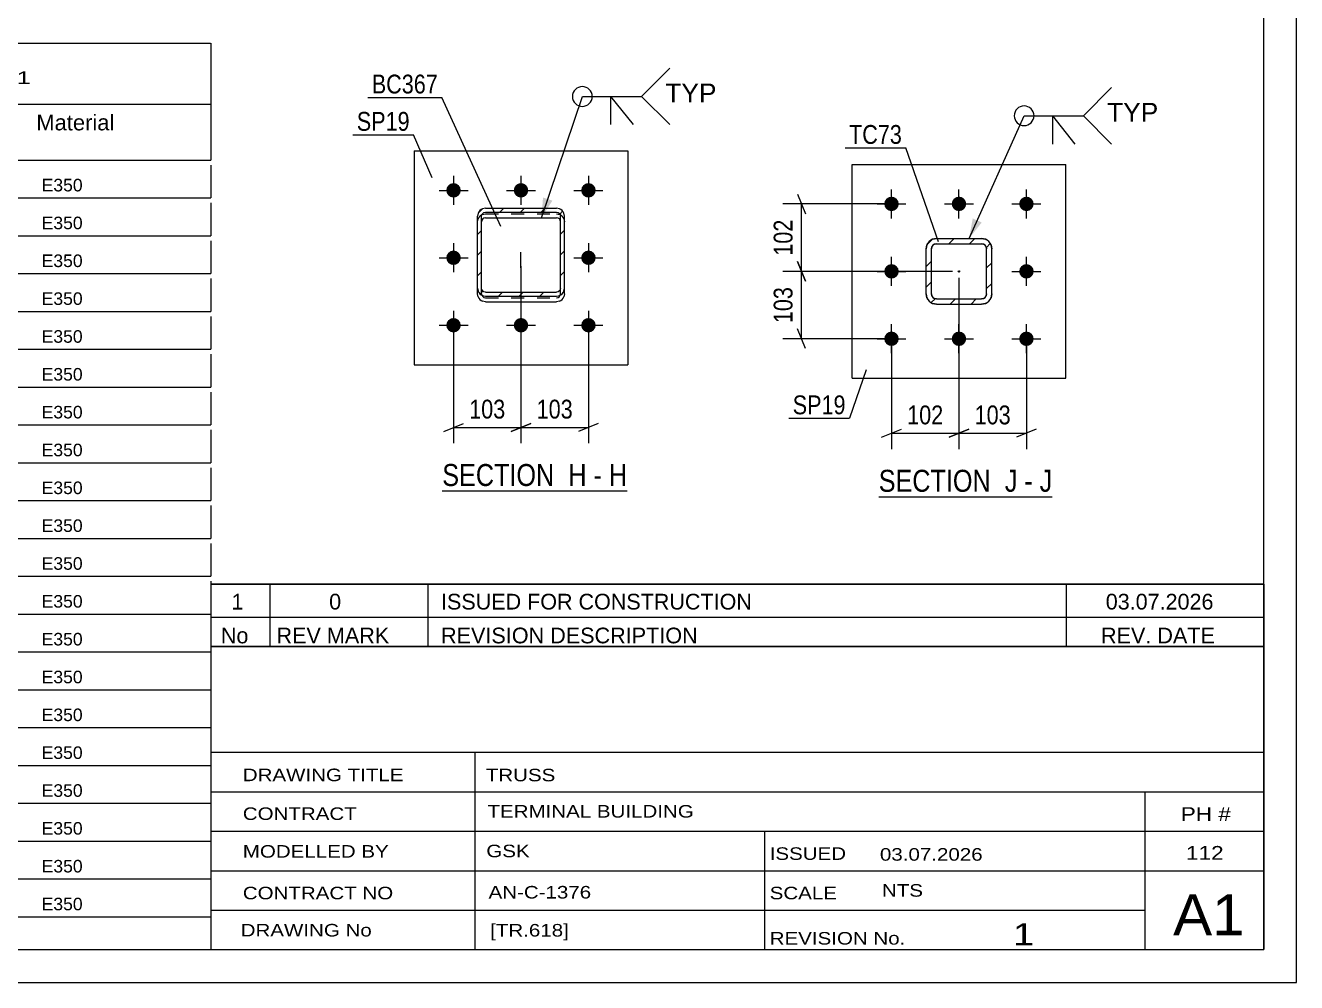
# Model space of a CAD drawing. Header units: millimetres. Extents: x -93 to 748, y -451 to 143.
# Drawn here: x 554.5 to 747.6, y -450.9 to -305.4 of the extents above; entities that cross this region are included whole.
import ezdxf

# ---------------------------------------------------------------- set-up
doc = ezdxf.new("R2010")
doc.units = ezdxf.units.MM
doc.linetypes.add('DXK_LINE_DOT2', pattern=[3.9198, 1.9599, -1.9599])
doc.linetypes.add('DXK_LINE_DOT3', pattern=[5.9187, 2.979, -0.9799, 0.9799, -0.9799])
doc.styles.add('Arial', font='ARIAL.TTF', dxfattribs={"height": 0.2})
doc.styles.add('Arial Bold', font='ARIALBD.TTF', dxfattribs={"height": 0.2})
doc.styles.add('Arial Narrow', font='ARIALN.TTF', dxfattribs={"height": 0.2})

# ---------------------------------------------------------------- blocks, each defined once
blk = doc.blocks.new('Unknown-761544515-1135')
at = {"color": 5, "linetype": 'Continuous'}
for p, q in [((747.65, -450.85), (747.65, 143.15)), ((742.65, -445.85), (742.65, 138.15)), ((-88.35, -445.85), (742.65, -445.85)), ((-93.35, -450.85), (747.65, -450.85))]:
    blk.add_line(p, q, dxfattribs=at)
blk = doc.blocks.new('Unknown-761544515-15957')
at = {"color": 7, "linetype": 'Continuous'}
for p, q in [((410.65, -308.1), (582.64, -308.1)), ((410.65, -319.35), (410.65, -308.1)), ((582.65, -308.1), (582.65, -319.35)), ((410.65, -317.35), (582.65, -317.35)), ((424.15, -317.35), (424.15, -325.85)), ((442.65, -317.35), (442.65, -325.85)), ((491.92, -317.35), (491.92, -325.85)), ((505.92, -317.35), (505.92, -325.85)), ((521.65, -317.35), (521.65, -325.85)), ((535.92, -317.35), (535.92, -325.85)), ((552.92, -317.35), (552.92, -325.85)), ((410.65, -319.35), (410.65, -324.35)), ((582.65, -319.35), (582.65, -325.85)), ((410.65, -324.35), (410.65, -325.85)), ((410.65, -325.85), (582.65, -325.85)), ((410.65, -326.62), (410.65, -331.6)), ((424.15, -326.62), (424.15, -331.6)), ((442.65, -326.62), (442.65, -331.6)), ((491.92, -326.62), (491.92, -331.6)), ((505.92, -326.62), (505.92, -331.6)), ((521.65, -326.62), (521.65, -331.6)), ((535.92, -326.62), (535.92, -331.6)), ((552.92, -326.62), (552.92, -331.6)), ((582.65, -326.62), (582.65, -331.6)), ((410.65, -331.6), (582.65, -331.6)), ((410.65, -332.37), (410.65, -337.35)), ((424.15, -332.37), (424.15, -337.35)), ((442.65, -332.37), (442.65, -337.35)), ((491.92, -332.37), (491.92, -337.35)), ((505.92, -332.37), (505.92, -337.35)), ((521.65, -332.37), (521.65, -337.35)), ((535.92, -332.37), (535.92, -337.35)), ((552.92, -332.37), (552.92, -337.35)), ((582.65, -332.37), (582.65, -337.35)), ((410.65, -337.35), (582.65, -337.35)), ((410.65, -338.12), (410.65, -343.1)), ((424.15, -338.12), (424.15, -343.1)), ((442.65, -338.12), (442.65, -343.1)), ((491.92, -338.12), (491.92, -343.1)), ((505.92, -338.12), (505.92, -343.1)), ((521.65, -338.12), (521.65, -343.1)), ((535.92, -338.12), (535.92, -343.1)), ((552.92, -338.12), (552.92, -343.1)), ((582.65, -338.12), (582.65, -343.1)), ((410.65, -343.1), (582.65, -343.1)), ((410.65, -343.87), (410.65, -348.85)), ((424.15, -343.87), (424.15, -348.85)), ((442.65, -343.87), (442.65, -348.85)), ((491.92, -343.87), (491.92, -348.85)), ((505.92, -343.87), (505.92, -348.85)), ((521.65, -343.87), (521.65, -348.85)), ((535.92, -343.87), (535.92, -348.85)), ((552.92, -343.87), (552.92, -348.85)), ((582.65, -343.87), (582.65, -348.85)), ((410.65, -348.85), (582.65, -348.85)), ((410.65, -349.62), (410.65, -354.6)), ((424.15, -349.62), (424.15, -354.6)), ((442.65, -349.62), (442.65, -354.6)), ((491.92, -349.62), (491.92, -354.6)), ((505.92, -349.62), (505.92, -354.6)), ((521.65, -349.62), (521.65, -354.6)), ((535.92, -349.62), (535.92, -354.6)), ((552.92, -349.62), (552.92, -354.6)), ((582.65, -349.62), (582.65, -354.6)), ((410.65, -354.6), (582.65, -354.6)), ((410.65, -355.37), (410.65, -360.35)), ((424.15, -355.37), (424.15, -360.35)), ((442.65, -355.37), (442.65, -360.35)), ((491.92, -355.37), (491.92, -360.35)), ((505.92, -355.37), (505.92, -360.35)), ((521.65, -355.37), (521.65, -360.35)), ((535.92, -355.37), (535.92, -360.35)), ((552.92, -355.37), (552.92, -360.35)), ((582.65, -355.37), (582.65, -360.35)), ((410.65, -360.35), (582.65, -360.35)), ((410.65, -361.12), (410.65, -366.1)), ((424.15, -361.12), (424.15, -366.1)), ((442.65, -361.12), (442.65, -366.1)), ((491.92, -361.12), (491.92, -366.1)), ((505.92, -361.12), (505.92, -366.1)), ((521.65, -361.12), (521.65, -366.1)), ((535.92, -361.12), (535.92, -366.1)), ((552.92, -361.12), (552.92, -366.1)), ((582.65, -361.12), (582.65, -366.1)), ((410.65, -366.1), (582.65, -366.1)), ((410.65, -366.87), (410.65, -371.85)), ((424.15, -366.87), (424.15, -371.85)), ((442.65, -366.87), (442.65, -371.85)), ((491.92, -366.87), (491.92, -371.85)), ((505.92, -366.87), (505.92, -371.85)), ((521.65, -366.87), (521.65, -371.85)), ((535.92, -366.87), (535.92, -371.85)), ((552.92, -366.87), (552.92, -371.85)), ((582.65, -366.87), (582.65, -371.85)), ((410.65, -371.85), (582.65, -371.85)), ((410.65, -372.62), (410.65, -377.6)), ((424.15, -372.62), (424.15, -377.6)), ((442.65, -372.62), (442.65, -377.6)), ((491.92, -372.62), (491.92, -377.6)), ((505.92, -372.62), (505.92, -377.6)), ((521.65, -372.62), (521.65, -377.6)), ((535.92, -372.62), (535.92, -377.6)), ((552.92, -372.62), (552.92, -377.6)), ((582.65, -372.62), (582.65, -377.6)), ((410.65, -377.6), (582.65, -377.6)), ((410.65, -378.37), (410.65, -383.35)), ((424.15, -378.37), (424.15, -383.35)), ((442.65, -378.37), (442.65, -383.35)), ((491.92, -378.37), (491.92, -383.35)), ((505.92, -378.37), (505.92, -383.35)), ((521.65, -378.37), (521.65, -383.35)), ((535.92, -378.37), (535.92, -383.35)), ((552.92, -378.37), (552.92, -383.35)), ((582.65, -378.37), (582.65, -383.35)), ((410.65, -383.35), (582.65, -383.35)), ((410.65, -384.12), (410.65, -389.1)), ((424.15, -384.12), (424.15, -389.1)), ((442.65, -384.12), (442.65, -389.1)), ((491.92, -384.12), (491.92, -389.1)), ((505.92, -384.12), (505.92, -389.1)), ((521.65, -384.12), (521.65, -389.1)), ((535.92, -384.12), (535.92, -389.1)), ((552.92, -384.12), (552.92, -389.1)), ((582.65, -384.12), (582.65, -389.1)), ((410.65, -389.1), (582.65, -389.1)), ((410.65, -389.87), (410.65, -394.85)), ((424.15, -389.87), (424.15, -394.85)), ((442.65, -389.87), (442.65, -394.85)), ((491.92, -389.87), (491.92, -394.85)), ((505.92, -389.87), (505.92, -394.85)), ((521.65, -389.87), (521.65, -394.85)), ((535.92, -389.87), (535.92, -394.85)), ((552.92, -389.87), (552.92, -394.85)), ((582.65, -389.87), (582.65, -394.85)), ((410.65, -394.85), (582.65, -394.85)), ((410.65, -395.62), (410.65, -400.6)), ((424.15, -395.62), (424.15, -400.6)), ((442.65, -395.62), (442.65, -400.6)), ((491.92, -395.62), (491.92, -400.6)), ((505.92, -395.62), (505.92, -400.6)), ((521.65, -395.62), (521.65, -400.6)), ((535.92, -395.62), (535.92, -400.6)), ((552.92, -395.62), (552.92, -400.6)), ((582.65, -395.62), (582.65, -400.6)), ((410.65, -400.6), (582.65, -400.6)), ((410.65, -401.37), (410.65, -406.35)), ((424.15, -401.37), (424.15, -406.35)), ((442.65, -401.37), (442.65, -406.35)), ((491.92, -401.37), (491.92, -406.35)), ((505.92, -401.37), (505.92, -406.35)), ((521.65, -401.37), (521.65, -406.35)), ((535.92, -401.37), (535.92, -406.35)), ((552.92, -401.37), (552.92, -406.35)), ((582.65, -401.37), (582.65, -406.35)), ((410.65, -406.35), (582.65, -406.35)), ((410.65, -407.12), (410.65, -412.1)), ((424.15, -407.12), (424.15, -412.1)), ((442.65, -407.12), (442.65, -412.1)), ((491.92, -407.12), (491.92, -412.1)), ((505.92, -407.12), (505.92, -412.1)), ((521.65, -407.12), (521.65, -412.1)), ((535.92, -407.12), (535.92, -412.1)), ((552.92, -407.12), (552.92, -412.1)), ((582.65, -407.12), (582.65, -412.1)), ((410.65, -412.1), (582.65, -412.1)), ((410.65, -412.87), (410.65, -417.85)), ((424.15, -412.87), (424.15, -417.85)), ((442.65, -412.87), (442.65, -417.85)), ((491.92, -412.87), (491.92, -417.85)), ((505.92, -412.87), (505.92, -417.85)), ((521.65, -412.87), (521.65, -417.85)), ((535.92, -412.87), (535.92, -417.85)), ((552.92, -412.87), (552.92, -417.85)), ((582.65, -412.87), (582.65, -417.85)), ((410.65, -417.85), (582.65, -417.85)), ((410.65, -418.62), (410.65, -423.6)), ((424.15, -418.62), (424.15, -423.6)), ((442.65, -418.62), (442.65, -423.6)), ((491.92, -418.62), (491.92, -423.6)), ((505.92, -418.62), (505.92, -423.6)), ((521.65, -418.62), (521.65, -423.6)), ((535.92, -418.62), (535.92, -423.6)), ((552.92, -418.62), (552.92, -423.6)), ((582.65, -418.62), (582.65, -423.6)), ((410.65, -423.6), (582.65, -423.6)), ((410.65, -424.37), (410.65, -429.35)), ((424.15, -424.37), (424.15, -429.35)), ((442.65, -424.37), (442.65, -429.35)), ((491.92, -424.37), (491.92, -429.35)), ((505.92, -424.37), (505.92, -429.35)), ((521.65, -424.37), (521.65, -429.35)), ((535.92, -424.37), (535.92, -429.35)), ((552.92, -424.37), (552.92, -429.35)), ((582.65, -424.37), (582.65, -429.35)), ((410.65, -429.35), (582.65, -429.35)), ((410.65, -430.12), (410.65, -435.1)), ((424.15, -430.12), (424.15, -435.1)), ((442.65, -430.12), (442.65, -435.1)), ((491.92, -430.12), (491.92, -435.1)), ((505.92, -430.12), (505.92, -435.1)), ((521.65, -430.12), (521.65, -435.1)), ((535.92, -430.12), (535.92, -435.1)), ((552.92, -430.12), (552.92, -435.1)), ((582.65, -430.12), (582.65, -435.1)), ((410.65, -435.1), (582.65, -435.1)), ((410.65, -435.87), (410.65, -440.85)), ((424.15, -435.87), (424.15, -440.85)), ((442.65, -435.87), (442.65, -440.85)), ((491.92, -435.87), (491.92, -440.85)), ((505.92, -435.87), (505.92, -440.85)), ((521.65, -435.87), (521.65, -440.85)), ((535.92, -435.87), (535.92, -440.85)), ((552.92, -435.87), (552.92, -440.85)), ((582.65, -435.87), (582.65, -440.85)), ((410.65, -440.85), (582.65, -440.85)), ((410.65, -440.85), (582.65, -440.85)), ((410.65, -440.85), (410.65, -445.85)), ((535.92, -440.85), (535.92, -445.85)), ((552.92, -440.85), (552.92, -445.85)), ((582.65, -440.85), (582.65, -445.85)), ((410.65, -445.85), (582.65, -445.85))]:
    blk.add_line(p, q, dxfattribs=at)
at = {"color": 7}
for s, height, style, p in [('BILL OF MATERIALS', 3.3405, 'Arial Bold', (412.8, -313.79)), ('Profile Size', 2.3877, 'Arial', (446.46, -321.02)), ('Mark', 2.388, 'Arial', (412.48, -324.85))]:
    blk.add_text(s, height=height, dxfattribs=dict(at, style=style)).set_placement(p)
at = {"color": 7, "linetype": 'Continuous', "style": 'Arial Narrow'}
for s, height, width, p in [("ASSEMBLY MK'D :", 1.9089, 1.6, (468.15, -314.3)), ('TR618', 1.909, 1.794707, (500.65, -314.3)), ('ASSY QTY :', 1.909, 1.6, (531.65, -314.3)), ('1', 1.91, 1.794707, (553.15, -314.3))]:
    blk.add_text(s, height=height, dxfattribs=dict(at, width=width)).set_placement(p)
at = {"color": 7, "linetype": 'Continuous'}
for s, height, style, p in [('Item', 2.388, 'Arial', (412.39, -321.35)), ('Qty./', 2.388, 'Arial', (425.15, -321.35)), ('Length', 2.388, 'Arial', (493.15, -321.35)), ('Wt./Item', 2.388, 'Arial', (507.15, -321.35)), ('Total', 2.388, 'Arial', (524.15, -321.35)), ('Total Wt.', 2.388, 'Arial', (536.65, -321.35)), ('Material', 2.388, 'Arial', (556.15, -321.35)), ('Assembly', 2.388, 'Arial', (425.15, -325.08)), ('Qty.', 2.388, 'Arial', (524.65, -325.08)), ('TR618', 1.91, 'Arial', (413.15, -330.76)), ('1', 1.91, 'Arial', (427.96, -330.76)), ('RHS300*200*10', 1.9102, 'Arial', (446.86, -330.66)), ('17950.00', 1.91, 'Arial', (493.61, -330.8)), ('1352.71', 1.91, 'Arial', (507.81, -330.76)), ('1', 1.91, 'Arial', (529.87, -330.76)), ('1352.71', 1.91, 'Arial', (541.2, -330.76)), ('E350', 1.91, 'Arial', (556.96, -330.62)), ('BC130', 1.91, 'Arial', (413.15, -336.51)), ('4', 1.91, 'Arial', (427.96, -336.51)), ('SHS132*6', 1.91, 'Arial', (446.86, -336.41)), ('300.00', 1.91, 'Arial', (496.58, -336.55)), ('6.55', 1.91, 'Arial', (510.03, -336.51)), ('4', 1.91, 'Arial', (529.87, -336.51)), ('26.20', 1.91, 'Arial', (544.16, -336.51)), ('E350', 1.91, 'Arial', (556.96, -336.37)), ('BC367', 1.91, 'Arial', (413.15, -342.26)), ('1', 1.91, 'Arial', (427.96, -342.26)), ('SHS132*6', 1.91, 'Arial', (446.86, -342.16)), ('306.08', 1.91, 'Arial', (496.58, -342.3)), ('6.49', 1.91, 'Arial', (510.03, -342.26)), ('1', 1.91, 'Arial', (529.87, -342.26)), ('6.49', 1.91, 'Arial', (545.65, -342.26)), ('E350', 1.91, 'Arial', (556.96, -342.12)), ('BC414', 1.91, 'Arial', (413.15, -348.01)), ('1', 1.91, 'Arial', (427.96, -348.01)), ('RHS300*200*10', 1.9102, 'Arial', (446.86, -347.91)), ('18350.00', 1.91, 'Arial', (493.61, -348.05)), ('1382.86', 1.91, 'Arial', (507.81, -348.01)), ('1', 1.91, 'Arial', (529.87, -348.01)), ('1382.86', 1.91, 'Arial', (541.2, -348.01)), ('E350', 1.91, 'Arial', (556.96, -347.87)), ('BC451', 1.91, 'Arial', (413.15, -353.76)), ('2', 1.91, 'Arial', (427.96, -353.76)), ('SHS132*6', 1.91, 'Arial', (446.86, -353.66)), ('333.10', 1.91, 'Arial', (496.58, -353.8)), ('9.73', 1.91, 'Arial', (510.03, -353.76)), ('2', 1.91, 'Arial', (529.87, -353.76)), ('19.45', 1.91, 'Arial', (544.16, -353.76)), ('E350', 1.91, 'Arial', (556.96, -353.62)), ('BC452', 1.91, 'Arial', (413.15, -359.51)), ('1', 1.91, 'Arial', (427.96, -359.51)), ('SHS132*6', 1.91, 'Arial', (446.86, -359.41)), ('307.08', 1.91, 'Arial', (496.58, -359.55)), ('6.51', 1.91, 'Arial', (510.03, -359.51)), ('1', 1.91, 'Arial', (529.87, -359.51)), ('6.51', 1.91, 'Arial', (545.65, -359.51)), ('E350', 1.91, 'Arial', (556.96, -359.37)), ('M1049', 1.91, 'Arial', (413.15, -365.26)), ('3', 1.91, 'Arial', (427.96, -365.26)), ('SHS132*8', 1.91, 'Arial', (446.86, -365.16)), ('1972.97', 1.91, 'Arial', (495.1, -365.3)), ('59.73', 1.91, 'Arial', (509.29, -365.26)), ('3', 1.91, 'Arial', (529.87, -365.26)), ('179.18', 1.91, 'Arial', (542.68, -365.26)), ('E350', 1.91, 'Arial', (556.96, -365.12)), ('M1050', 1.91, 'Arial', (413.15, -371.01)), ('4', 1.91, 'Arial', (427.96, -371.01)), ('SHS180*8', 1.91, 'Arial', (446.86, -370.91)), ('4070.08', 1.91, 'Arial', (495.1, -371.05)), ('171.41', 1.91, 'Arial', (508.55, -371.01)), ('4', 1.91, 'Arial', (529.87, -371.01)), ('685.64', 1.91, 'Arial', (542.68, -371.01)), ('E350', 1.91, 'Arial', (556.96, -370.87)), ('E350', 1.91, 'Arial', (556.96, -376.62)), ('M1054', 1.91, 'Arial', (413.15, -376.76)), ('7', 1.91, 'Arial', (427.96, -376.76)), ('SHS180*8', 1.91, 'Arial', (446.86, -376.66)), ('1950.40', 1.91, 'Arial', (495.1, -376.8)), ('81.81', 1.91, 'Arial', (509.29, -376.76)), ('7', 1.91, 'Arial', (529.87, -376.76)), ('572.66', 1.91, 'Arial', (542.68, -376.76)), ('SHS132*8', 1.91, 'Arial', (446.86, -382.41)), ('E350', 1.91, 'Arial', (556.96, -382.37)), ('M1304', 1.91, 'Arial', (413.15, -382.51)), ('5', 1.91, 'Arial', (427.96, -382.51)), ('2890.00', 1.91, 'Arial', (495.1, -382.55)), ('90.02', 1.91, 'Arial', (509.29, -382.51)), ('5', 1.91, 'Arial', (529.87, -382.51)), ('450.10', 1.91, 'Arial', (542.68, -382.51)), ('SHS132*8', 1.91, 'Arial', (446.86, -388.16)), ('E350', 1.91, 'Arial', (556.96, -388.12)), ('M1305', 1.91, 'Arial', (413.15, -388.26)), ('2', 1.91, 'Arial', (427.96, -388.26)), ('4070.08', 1.91, 'Arial', (495.1, -388.3)), ('123.57', 1.91, 'Arial', (508.55, -388.26)), ('2', 1.91, 'Arial', (529.87, -388.26)), ('247.15', 1.91, 'Arial', (542.68, -388.26)), ('M1523', 1.91, 'Arial', (413.15, -394.01)), ('6', 1.91, 'Arial', (427.96, -394.01)), ('RHS100*100*6', 1.9102, 'Arial', (446.86, -393.91)), ('6', 1.91, 'Arial', (529.87, -394.01)), ('26.81', 1.91, 'Arial', (544.16, -394.01)), ('E350', 1.91, 'Arial', (556.96, -393.87)), ('270.50', 1.91, 'Arial', (496.58, -394.05)), ('4.47', 1.91, 'Arial', (510.03, -394.01)), ('P31', 1.91, 'Arial', (413.15, -399.76)), ('1', 1.91, 'Arial', (427.96, -399.76)), ('PL25*718', 1.91, 'Arial', (446.86, -399.66)), ('740.00', 1.91, 'Arial', (496.58, -399.8)), ('104.27', 1.91, 'Arial', (508.55, -399.76)), ('1', 1.91, 'Arial', (529.87, -399.76)), ('104.27', 1.91, 'Arial', (542.68, -399.76)), ('E350', 1.91, 'Arial', (556.96, -399.62)), ('PL536', 1.91, 'Arial', (413.15, -405.51)), ('24', 1.91, 'Arial', (427.96, -405.51)), ('PL6*30', 1.91, 'Arial', (446.86, -405.41)), ('61.56', 1.91, 'Arial', (498.06, -405.55)), ('0.09', 1.91, 'Arial', (510.03, -405.51)), ('24', 1.91, 'Arial', (528.38, -405.51)), ('2.09', 1.91, 'Arial', (545.65, -405.51)), ('E350', 1.91, 'Arial', (556.96, -405.37)), ('SP5', 1.91, 'Arial', (413.15, -411.26)), ('2', 1.91, 'Arial', (427.96, -411.26)), ('PL25*440', 1.91, 'Arial', (446.86, -411.16)), ('540.00', 1.91, 'Arial', (496.58, -411.3)), ('46.63', 1.91, 'Arial', (509.29, -411.26)), ('2', 1.91, 'Arial', (529.87, -411.26)), ('93.26', 1.91, 'Arial', (544.16, -411.26)), ('E350', 1.91, 'Arial', (556.96, -411.12)), ('SP6', 1.91, 'Arial', (413.15, -417.01)), ('2', 1.91, 'Arial', (427.96, -417.01)), ('PL25*300', 1.91, 'Arial', (446.86, -416.91)), ('440.00', 1.91, 'Arial', (496.58, -417.05)), ('25.91', 1.91, 'Arial', (509.29, -417.01)), ('2', 1.91, 'Arial', (529.87, -417.01)), ('51.81', 1.91, 'Arial', (544.16, -417.01)), ('E350', 1.91, 'Arial', (556.96, -416.87)), ('SP19', 1.91, 'Arial', (413.15, -422.76)), ('12', 1.91, 'Arial', (427.96, -422.76)), ('PL16*325', 1.91, 'Arial', (446.86, -422.66)), ('325.00', 1.91, 'Arial', (496.58, -422.8)), ('13.27', 1.91, 'Arial', (509.29, -422.76)), ('12', 1.91, 'Arial', (528.38, -422.76)), ('159.20', 1.91, 'Arial', (542.68, -422.76)), ('E350', 1.91, 'Arial', (556.96, -422.62)), ('ST5', 1.91, 'Arial', (413.15, -428.51)), ('32', 1.91, 'Arial', (427.96, -428.51)), ('PL12*120', 1.91, 'Arial', (446.86, -428.41)), ('120.00', 1.91, 'Arial', (496.58, -428.55)), ('1.36', 1.91, 'Arial', (510.03, -428.51)), ('32', 1.91, 'Arial', (528.38, -428.51)), ('43.41', 1.91, 'Arial', (544.16, -428.51)), ('E350', 1.91, 'Arial', (556.96, -428.37)), ('ST31', 1.91, 'Arial', (413.15, -434.26)), ('6', 1.91, 'Arial', (427.96, -434.26)), ('PL8*150', 1.91, 'Arial', (446.86, -434.16)), ('270.00', 1.91, 'Arial', (496.58, -434.3)), ('2.54', 1.91, 'Arial', (510.03, -434.26)), ('6', 1.91, 'Arial', (529.87, -434.26)), ('15.26', 1.91, 'Arial', (544.16, -434.26)), ('E350', 1.91, 'Arial', (556.96, -434.12)), ('TC73', 1.91, 'Arial', (413.15, -440.01)), ('6', 1.91, 'Arial', (427.96, -440.01)), ('SHS100*8', 1.91, 'Arial', (446.86, -439.91)), ('300.00', 1.91, 'Arial', (496.58, -440.05)), ('6.51', 1.91, 'Arial', (510.03, -440.01)), ('6', 1.91, 'Arial', (529.87, -440.01)), ('39.08', 1.91, 'Arial', (544.16, -440.01)), ('E350', 1.91, 'Arial', (556.96, -439.87)), ('Total', 1.909, 'Arial Narrow', (527.48, -444.85)), ('5464.13', 1.91, 'Arial', (541.16, -444.85))]:
    blk.add_text(s, height=height, dxfattribs=dict(at, style=style)).set_placement(p)
blk = doc.blocks.new('Unknown-761544515-15959')
at = {"color": 7, "linetype": 'Continuous'}
for p, q in [((582.65, -399.8), (582.65, -445.85)), ((582.65, -399.8), (742.65, -399.8)), ((742.65, -399.85), (742.65, -445.85)), ((582.65, -415.85), (742.65, -415.85)), ((622.79, -415.85), (622.79, -445.85)), ((582.65, -421.85), (742.65, -421.85)), ((724.65, -445.8), (724.65, -421.8)), ((582.65, -427.85), (742.65, -427.85)), ((666.79, -427.85), (666.79, -445.85)), ((582.65, -433.85), (742.65, -433.85)), ((582.65, -439.85), (724.65, -439.85)), ((582.65, -445.85), (742.65, -445.85))]:
    blk.add_line(p, q, dxfattribs=at)
at = {"color": 7, "style": 'Arial Narrow'}
for s, height, width, p in [('DRAWING TITLE', 1.9089, 1.425378, (587.53, -420.25)), ('TRUSS', 1.909, 1.425378, (624.45, -420.27)), ('CONTRACT', 1.909, 1.425378, (587.53, -426.14)), ('TERMINAL BUILDING', 1.9089, 1.425378, (624.71, -425.78)), ('MODELLED BY', 1.9089, 1.425378, (587.53, -431.87)), ('GSK', 1.909, 1.425378, (624.53, -431.81)), ('ISSUED', 1.909, 1.425378, (667.59, -432.21)), ('03.07.2026', 1.909, 1.425378, (684.34, -432.33)), ('CONTRACT NO', 1.9089, 1.425378, (587.53, -438.2)), ('AN-C-1376', 1.909, 1.425378, (624.87, -438.08)), ('SCALE', 1.909, 1.425378, (667.59, -438.2)), ('A1', 6.204, 1.25, (728.89, -443.65)), ('DRAWING No', 1.909, 1.425378, (587.21, -443.85)), ('[TR.618]', 1.909, 1.425378, (625.11, -443.86)), ('1', 3.34, 1.5, (704.56, -445.18)), ('REVISION No.', 1.9089, 1.425378, (667.59, -445.08))]:
    blk.add_text(s, height=height, dxfattribs=dict(at, width=width)).set_placement(p)
at = {"color": 7, "linetype": 'Continuous', "style": 'Arial Narrow'}
for s, height, width, p in [('PH #', 2.1, 1.42538, (730.05, -426.3)), ('112', 2.1, 1.42538, (730.84, -432.2)), ('NTS', 1.909, 1.425378, (684.65, -437.8))]:
    blk.add_text(s, height=height, dxfattribs=dict(at, width=width)).set_placement(p)
blk = doc.blocks.new('Unknown-761544515-15960')
at = {"color": 7, "linetype": 'Continuous'}
for p, q in [((582.65, -390.3), (742.65, -390.3)), ((742.65, -390.3), (582.65, -390.3)), ((582.65, -390.3), (582.65, -395.3)), ((591.65, -390.3), (591.65, -395.3)), ((615.65, -390.3), (615.65, -395.3)), ((712.65, -390.3), (712.65, -395.3)), ((742.65, -390.3), (742.65, -395.3)), ((582.65, -395.3), (742.65, -395.3)), ((582.65, -395.3), (582.65, -399.8)), ((582.65, -395.3), (742.65, -395.3)), ((591.65, -395.3), (591.65, -399.8)), ((615.65, -395.3), (615.65, -399.8)), ((712.65, -395.3), (712.65, -399.8)), ((742.65, -395.3), (742.65, -399.8)), ((742.65, -399.8), (582.65, -399.8))]:
    blk.add_line(p, q, dxfattribs=at)
at = {"color": 7, "linetype": 'Continuous', "style": 'Arial Narrow'}
for s, height, width, p in [('1', 2.39, 1.196471, (585.81, -394.16)), ('0', 2.39, 1.196471, (600.65, -394.16)), ('ISSUED FOR CONSTRUCTION', 2.3861, 1.196471, (617.65, -394.16)), ('03.07.2026', 2.386, 1.196471, (718.65, -394.16)), ('No', 2.386, 1.2, (584.19, -399.3)), ('REV MARK', 2.386, 1.2, (592.65, -399.3)), ('REVISION DESCRIPTION', 2.3861, 1.2, (617.65, -399.3)), ('REV. DATE', 2.386, 1.2, (717.93, -399.3))]:
    blk.add_text(s, height=height, dxfattribs=dict(at, width=width)).set_placement(p)
blk = doc.blocks.new('Unknown-761544515-15 - 15535')
at = {"color": 6, "linetype": 'Continuous'}
blk.add_line((684.16, -377.02), (710.53, -377.02), dxfattribs=at)
at = {"color": 0, "linetype": 'Continuous'}
for points in [[(702.27, -376.27), (702.27, -372.77), (684.16, -372.77), (684.16, -376.27)], [(705.23, -376.27), (705.23, -372.77), (703.32, -372.77), (703.32, -376.27)], [(707.56, -376.27), (707.56, -372.77), (706.28, -372.77), (706.28, -376.27)], [(710.53, -376.27), (710.53, -372.77), (708.61, -372.77), (708.61, -376.27)]]:
    blk.add_wipeout(points, dxfattribs=at)
at = {"color": 7, "linetype": 'Continuous', "style": 'Arial Narrow'}
for s, p in [('SECTION ', (684.16, -376.27)), ('J', (703.32, -376.27)), ('J', (708.61, -376.27)), ('-', (706.28, -376.27))]:
    blk.add_text(s, height=3.34, dxfattribs=at).set_placement(p)
blk = doc.blocks.new('Unknown-761544515-16 - 1614')
at = {"color": 6, "linetype": 'Continuous'}
blk.add_line((617.84, -376.14), (645.91, -376.14), dxfattribs=at)
at = {"color": 0, "linetype": 'Continuous'}
for points in [[(635.95, -375.39), (635.95, -371.89), (617.84, -371.89), (617.84, -375.39)], [(639.77, -375.39), (639.77, -371.89), (637, -371.89), (637, -375.39)], [(642.09, -375.39), (642.09, -371.89), (640.82, -371.89), (640.82, -375.39)], [(645.91, -375.39), (645.91, -371.89), (643.14, -371.89), (643.14, -375.39)]]:
    blk.add_wipeout(points, dxfattribs=at)
at = {"color": 7, "linetype": 'Continuous', "style": 'Arial Narrow'}
for s, p in [('SECTION ', (617.84, -375.39)), ('H', (637, -375.39)), ('H', (643.14, -375.39)), ('-', (640.82, -375.39))]:
    blk.add_text(s, height=3.34, dxfattribs=at).set_placement(p)
blk = doc.blocks.new('Bolt-761544515-15659 - 15535')
at = {"linetype": 'Continuous'}
for points in [[(686.1, -331.42, -1), (686.1, -333.62, -1)], [(696.35, -331.42, -1), (696.35, -333.62, -1)], [(706.6, -331.42, -1), (706.6, -333.62, -1)], [(686.1, -341.67, -1), (686.1, -343.87, -1)], [(706.6, -341.67, -1), (706.6, -343.87, -1)], [(686.1, -351.92, -1), (686.1, -354.12, -1)], [(696.35, -351.92, -1), (696.35, -354.12, -1)], [(706.6, -351.92, -1), (706.6, -354.12, -1)]]:
    blk.add_hatch(color=1, dxfattribs=at).paths.add_polyline_path(points)
at = {"color": 1, "linetype": 'Continuous'}
for p, q in [((686.1, -334.72), (686.1, -330.32)), ((696.35, -334.72), (696.35, -330.32)), ((706.6, -334.72), (706.6, -330.32)), ((683.9, -332.52), (688.3, -332.52)), ((694.15, -332.52), (698.55, -332.52)), ((704.4, -332.52), (708.8, -332.52)), ((686.1, -344.97), (686.1, -340.57)), ((706.6, -344.97), (706.6, -340.57)), ((683.9, -342.77), (688.3, -342.77)), ((704.4, -342.77), (708.8, -342.77)), ((686.1, -355.22), (686.1, -350.82)), ((696.35, -355.22), (696.35, -350.82)), ((706.6, -355.22), (706.6, -350.82)), ((683.9, -353.02), (688.3, -353.02)), ((694.15, -353.02), (698.55, -353.02)), ((704.4, -353.02), (708.8, -353.02))]:
    blk.add_line(p, q, dxfattribs=at)
blk = doc.blocks.new('Part-761544515-15564 - 15535')
at = {"color": 2, "linetype": 'Continuous'}
for p, q in [((680.1, -359.02), (680.1, -326.52)), ((680.1, -326.52), (712.6, -326.52)), ((712.6, -359.02), (712.6, -326.52)), ((680.1, -359.02), (712.6, -359.02))]:
    blk.add_line(p, q, dxfattribs=at)
blk = doc.blocks.new('Part-761544515-15556 - 15535')
at = {"linetype": 'Continuous'}
h = blk.add_hatch(dxfattribs=at)
h.set_pattern_fill('', scale=0.7, style=0, pattern_type=0)
h.set_pattern_definition([(45, (692.3388, -337.8937), (-1.57154, 1.57154), [])])
h.paths.add_polyline_path([(692.95, -337.77), (692.34, -337.89), (691.82, -338.24), (691.47, -338.76), (691.35, -339.37), (691.35, -346.17), (691.47, -346.78), (691.82, -347.3), (692.34, -347.65), (692.95, -347.77), (699.75, -347.77), (700.36, -347.65), (700.88, -347.3), (701.23, -346.78), (701.35, -346.17), (701.35, -339.37), (701.23, -338.76), (700.88, -338.24), (700.36, -337.89), (699.75, -337.77)])
h.paths.add_polyline_path([(699.75, -338.57), (700.06, -338.63), (700.32, -338.81), (700.49, -339.07), (700.55, -339.37), (700.55, -346.17), (700.49, -346.48), (700.32, -346.74), (700.06, -346.91), (699.75, -346.97), (692.95, -346.97), (692.64, -346.91), (692.39, -346.74), (692.21, -346.48), (692.15, -346.17), (692.15, -339.37), (692.21, -339.07), (692.39, -338.81), (692.64, -338.63), (692.95, -338.57)])
blk.add_hatch(color=30, dxfattribs=at).paths.add_polyline_path([(696.35, -342.87, -1), (696.35, -342.67, -1)])
at = {"color": 7, "linetype": 'DXK_LINE_DOT2'}
for p, q in [((692.34, -337.89), (692.95, -337.77)), ((692.95, -337.77), (699.75, -337.77)), ((699.75, -337.77), (700.36, -337.89)), ((691.35, -339.37), (691.47, -338.76)), ((691.35, -346.17), (691.35, -339.37)), ((692.21, -339.07), (692.15, -339.37)), ((692.15, -346.17), (692.15, -339.37)), ((692.95, -338.57), (692.64, -338.63)), ((692.95, -338.57), (699.75, -338.57)), ((700.06, -338.63), (699.75, -338.57)), ((700.55, -339.37), (700.49, -339.07)), ((700.55, -346.17), (700.55, -339.37)), ((701.23, -338.76), (701.35, -339.37)), ((701.35, -346.17), (701.35, -339.37)), ((691.47, -346.78), (691.35, -346.17)), ((692.15, -346.17), (692.21, -346.48)), ((692.95, -347.77), (692.34, -347.65)), ((692.64, -346.91), (692.95, -346.97)), ((692.95, -346.97), (699.75, -346.97)), ((699.75, -346.97), (700.06, -346.91)), ((700.36, -347.65), (699.75, -347.77)), ((700.49, -346.48), (700.55, -346.17)), ((701.35, -346.17), (701.23, -346.78)), ((692.95, -347.77), (699.75, -347.77))]:
    blk.add_line(p, q, dxfattribs=at)
at = {"color": 2, "linetype": 'Continuous'}
for p, q in [((692.95, -337.77), (692.34, -337.89)), ((692.95, -337.77), (699.75, -337.77)), ((700.36, -337.89), (699.75, -337.77)), ((691.47, -338.76), (691.35, -339.37)), ((691.35, -346.17), (691.35, -339.37)), ((692.15, -339.37), (692.21, -339.07)), ((692.15, -346.17), (692.15, -339.37)), ((692.64, -338.63), (692.95, -338.57)), ((692.95, -338.57), (699.75, -338.57)), ((699.75, -338.57), (700.06, -338.63)), ((700.49, -339.07), (700.55, -339.37)), ((700.55, -346.17), (700.55, -339.37)), ((701.35, -339.37), (701.23, -338.76)), ((701.35, -346.17), (701.35, -339.37)), ((691.35, -346.17), (691.47, -346.78)), ((692.21, -346.48), (692.15, -346.17)), ((692.34, -347.65), (692.95, -347.77)), ((692.95, -346.97), (692.64, -346.91)), ((692.95, -346.97), (699.75, -346.97)), ((700.06, -346.91), (699.75, -346.97)), ((699.75, -347.77), (700.36, -347.65)), ((700.55, -346.17), (700.49, -346.48)), ((701.23, -346.78), (701.35, -346.17)), ((692.95, -347.77), (699.75, -347.77))]:
    blk.add_line(p, q, dxfattribs=at)
at = {"color": 7, "linetype": 'DXK_LINE_DOT3'}
blk.add_line((696.35, -342.77), (696.35, -342.77), dxfattribs=at)
at = {"color": 30, "linetype": 'DXK_LINE_DOT3'}
blk.add_line((696.35, -342.77), (696.35, -342.77), dxfattribs=at)
at = {"color": 30, "linetype": 'Continuous'}
blk.add_circle((696.35, -342.77), 0.1, dxfattribs=at)
at = {"color": 7, "linetype": 'DXK_LINE_DOT2'}
for centre, radius, start, end in [((692.95, -339.37), 1.6, 112.5, 157.5), ((699.75, -339.37), 1.6, 22.5, 67.5), ((692.95, -339.37), 0.8, 112.5, 157.5), ((699.75, -339.37), 0.8, 22.5, 67.5), ((692.95, -346.17), 1.6, 202.5, 247.5), ((692.95, -346.17), 0.8, 202.5, 247.5), ((699.75, -346.17), 0.8, 292.5, 337.5), ((699.75, -346.17), 1.6, 292.5, 337.5)]:
    blk.add_arc(centre, radius, start, end, dxfattribs=at)
at = {"color": 2, "linetype": 'Continuous'}
for centre, radius, start, end in [((692.95, -339.37), 1.6, 112.5, 157.5), ((699.75, -339.37), 1.6, 22.5, 67.5), ((692.95, -339.37), 0.8, 112.5, 157.5), ((699.75, -339.37), 0.8, 22.5, 67.5), ((692.95, -346.17), 1.6, 202.5, 247.5), ((692.95, -346.17), 0.8, 202.5, 247.5), ((699.75, -346.17), 0.8, 292.5, 337.5), ((699.75, -346.17), 1.6, 292.5, 337.5)]:
    blk.add_arc(centre, radius, start, end, dxfattribs=at)
blk = doc.blocks.new('Part-761544515-1733 - 1614')
at = {"linetype": 'Continuous'}
h = blk.add_hatch(dxfattribs=at)
h.set_pattern_fill('', scale=0.7, style=0, pattern_type=0)
h.set_pattern_definition([(45, (623.942, -333.2636), (-1.57154, 1.57154), [])])
h.paths.add_polyline_path([(624.4, -333.17), (623.94, -333.26), (623.55, -333.53), (623.29, -333.92), (623.2, -334.39), (623.2, -345.32), (623.29, -345.78), (623.55, -346.18), (623.94, -346.44), (624.4, -346.53), (635.2, -346.53), (635.66, -346.44), (636.05, -346.18), (636.31, -345.78), (636.4, -345.32), (636.4, -334.39), (636.31, -333.92), (636.05, -333.53), (635.66, -333.26), (635.2, -333.17)])
h.paths.add_polyline_path([(635.2, -333.78), (635.43, -333.82), (635.63, -333.96), (635.76, -334.15), (635.8, -334.39), (635.8, -345.32), (635.76, -345.55), (635.63, -345.75), (635.43, -345.88), (635.2, -345.93), (624.4, -345.93), (624.17, -345.88), (623.98, -345.75), (623.85, -345.55), (623.8, -345.32), (623.8, -334.39), (623.85, -334.15), (623.98, -333.96), (624.17, -333.82), (624.4, -333.78)])
at = {"color": 2, "linetype": 'Continuous'}
for p, q in [((623.29, -333.92), (623.2, -334.39)), ((623.85, -334.15), (623.98, -333.96)), ((624.4, -333.17), (623.94, -333.26)), ((623.98, -333.96), (624.17, -333.82)), ((624.17, -333.82), (624.4, -333.78)), ((624.4, -333.17), (635.2, -333.17)), ((624.4, -333.78), (635.2, -333.78)), ((635.66, -333.26), (635.2, -333.17)), ((635.2, -333.78), (635.43, -333.82)), ((635.43, -333.82), (635.63, -333.96)), ((635.63, -333.96), (635.76, -334.15)), ((636.4, -334.39), (636.31, -333.92)), ((623.2, -345.32), (623.2, -334.39)), ((623.8, -334.39), (623.85, -334.15)), ((623.8, -345.32), (623.8, -334.39)), ((623.85, -335.01), (623.8, -335.24)), ((623.98, -334.81), (623.85, -335.01)), ((624.17, -334.68), (623.98, -334.81)), ((624.4, -334.63), (624.17, -334.68)), ((624.4, -334.63), (635.2, -334.63)), ((635.43, -334.68), (635.2, -334.63)), ((635.63, -334.81), (635.43, -334.68)), ((635.76, -335.01), (635.63, -334.81)), ((635.76, -334.15), (635.8, -334.39)), ((635.8, -335.24), (635.76, -335.01)), ((635.8, -345.32), (635.8, -334.39)), ((636.4, -345.32), (636.4, -334.39)), ((623.2, -346.17), (623.2, -345.32)), ((623.2, -345.32), (623.29, -345.78)), ((623.85, -345.55), (623.8, -345.32)), ((623.98, -345.75), (623.85, -345.55)), ((635.76, -345.55), (635.63, -345.75)), ((635.8, -345.32), (635.76, -345.55)), ((636.31, -345.78), (636.4, -345.32)), ((636.4, -346.17), (636.4, -345.32)), ((623.29, -346.64), (623.2, -346.17)), ((623.94, -346.44), (624.4, -346.53)), ((624.4, -347.39), (623.94, -347.3)), ((624.17, -345.88), (623.98, -345.75)), ((624.4, -345.93), (624.17, -345.88)), ((624.4, -345.93), (635.2, -345.93)), ((624.4, -346.53), (635.2, -346.53)), ((624.4, -347.39), (635.2, -347.39)), ((635.43, -345.88), (635.2, -345.93)), ((635.2, -346.53), (635.66, -346.44)), ((635.66, -347.3), (635.2, -347.39)), ((635.63, -345.75), (635.43, -345.88)), ((636.4, -346.17), (636.31, -346.64))]:
    blk.add_line(p, q, dxfattribs=at)
at = {"color": 7, "linetype": 'DXK_LINE_DOT2'}
for p, q in [((623.94, -334.12), (624.4, -334.03)), ((624.4, -334.03), (635.2, -334.03)), ((635.2, -334.03), (635.66, -334.12)), ((623.2, -345.32), (623.2, -334.39)), ((623.2, -335.24), (623.29, -334.78)), ((623.8, -346.17), (623.8, -334.39)), ((635.8, -346.17), (635.8, -334.39)), ((636.31, -334.78), (636.4, -335.24)), ((636.4, -345.32), (636.4, -334.39)), ((623.8, -346.17), (623.85, -346.41)), ((623.85, -346.41), (623.98, -346.6)), ((623.98, -346.6), (624.17, -346.73)), ((624.17, -346.73), (624.4, -346.78)), ((624.4, -346.78), (635.2, -346.78)), ((635.2, -346.78), (635.43, -346.73)), ((635.43, -346.73), (635.63, -346.6)), ((635.63, -346.6), (635.76, -346.41)), ((635.76, -346.41), (635.8, -346.17))]:
    blk.add_line(p, q, dxfattribs=at)
at = {"color": 7, "linetype": 'DXK_LINE_DOT3'}
blk.add_line((629.8, -342.26), (629.8, -339.85), dxfattribs=at)
at = {"color": 2, "linetype": 'Continuous'}
for centre, start, end in [((624.41, -334.38), 112.8504, 157.8474), ((635.19, -334.38), 22.1526, 67.1496), ((624.41, -345.33), 202.1526, 247.1496), ((624.41, -346.18), 202.1526, 247.1496), ((635.19, -345.33), 292.8504, 337.8474), ((635.19, -346.18), 292.8504, 337.8474)]:
    blk.add_arc(centre, 1.21, start, end, dxfattribs=at)
at = {"color": 7, "linetype": 'DXK_LINE_DOT2'}
for centre, start, end in [((624.41, -335.23), 112.8504, 157.8474), ((635.19, -335.23), 22.1526, 67.1496)]:
    blk.add_arc(centre, 1.21, start, end, dxfattribs=at)
blk = doc.blocks.new('Bolt-761544515-1621 - 1614')
at = {"linetype": 'Continuous'}
for points in [[(619.55, -329.36, -1), (619.55, -331.56, -1)], [(629.8, -329.36, -1), (629.8, -331.56, -1)], [(640.05, -329.36, -1), (640.05, -331.56, -1)], [(619.55, -339.61, -1), (619.55, -341.81, -1)], [(640.05, -339.61, -1), (640.05, -341.81, -1)], [(619.55, -349.86, -1), (619.55, -352.06, -1)], [(629.8, -349.86, -1), (629.8, -352.06, -1)], [(640.05, -349.86, -1), (640.05, -352.06, -1)]]:
    blk.add_hatch(color=1, dxfattribs=at).paths.add_polyline_path(points)
at = {"color": 1, "linetype": 'Continuous'}
for p, q in [((619.55, -328.26), (619.55, -332.66)), ((629.8, -328.26), (629.8, -332.66)), ((640.05, -328.26), (640.05, -332.66)), ((617.35, -330.46), (621.75, -330.46)), ((627.6, -330.46), (632, -330.46)), ((637.85, -330.46), (642.25, -330.46)), ((619.55, -338.51), (619.55, -342.91)), ((640.05, -338.51), (640.05, -342.91)), ((617.35, -340.71), (621.75, -340.71)), ((637.85, -340.71), (642.25, -340.71)), ((619.55, -348.76), (619.55, -353.16)), ((629.8, -348.76), (629.8, -353.16)), ((640.05, -348.76), (640.05, -353.16)), ((617.35, -350.96), (621.75, -350.96)), ((627.6, -350.96), (632, -350.96)), ((637.85, -350.96), (642.25, -350.96))]:
    blk.add_line(p, q, dxfattribs=at)
blk = doc.blocks.new('Part-761544515-1689 - 1614')
at = {"color": 2, "linetype": 'Continuous'}
for p, q in [((613.55, -324.46), (613.55, -356.96)), ((613.55, -324.46), (646.05, -324.46)), ((646.05, -324.46), (646.05, -356.96)), ((613.55, -356.96), (646.05, -356.96))]:
    blk.add_line(p, q, dxfattribs=at)
blk = doc.blocks.new('StraightDimension-761544515-15704 - 15535')
at = {"color": 7, "linetype": 'Continuous'}
for p, q in [((696.35, -343.77), (696.35, -369.77)), ((706.6, -354.02), (706.6, -369.77)), ((694.85, -367.97), (697.85, -366.77)), ((708.1, -366.77), (705.1, -367.97)), ((696.35, -367.37), (706.6, -367.37))]:
    blk.add_line(p, q, dxfattribs=at)
at = {"color": 0}
blk.add_wipeout([(704.82, -366.62), (704.82, -362.42), (698.13, -362.42), (698.13, -366.62)], dxfattribs=at)
at = {"color": 3, "style": 'Arial Narrow'}
blk.add_text('103', height=2.863, dxfattribs=at).set_placement((698.73, -366.02))
blk = doc.blocks.new('StraightDimension-761544515-15705 - 15535')
at = {"color": 7, "linetype": 'Continuous'}
for p, q in [((696.35, -343.77), (696.35, -369.77)), ((686.1, -354.02), (686.1, -369.77)), ((684.6, -367.97), (687.6, -366.77)), ((697.85, -366.77), (694.85, -367.97)), ((686.1, -367.37), (696.35, -367.37))]:
    blk.add_line(p, q, dxfattribs=at)
at = {"color": 0}
blk.add_wipeout([(694.57, -366.62), (694.57, -362.42), (687.88, -362.42), (687.88, -366.62)], dxfattribs=at)
at = {"color": 3, "style": 'Arial Narrow'}
blk.add_text('102', height=2.863, dxfattribs=at).set_placement((688.48, -366.02))
blk = doc.blocks.new('StraightDimension-761544515-15756 - 15535')
at = {"color": 7, "linetype": 'Continuous'}
for p, q in [((671.81, -331.02), (673.01, -334.02)), ((685.1, -332.52), (669.56, -332.52)), ((672.41, -342.77), (672.41, -332.52)), ((673.01, -344.27), (671.81, -341.27)), ((695.35, -342.77), (669.56, -342.77))]:
    blk.add_line(p, q, dxfattribs=at)
at = {"color": 0}
blk.add_wipeout([(671.66, -334.3), (667.46, -334.3), (667.46, -340.99), (671.66, -340.99)], dxfattribs=at)
at = {"color": 3, "style": 'Arial Narrow'}
blk.add_text('102', height=2.863, rotation=90.0002, dxfattribs=at).set_placement((671.06, -340.39))
blk = doc.blocks.new('StraightDimension-761544515-15757 - 15535')
at = {"color": 7, "linetype": 'Continuous'}
for p, q in [((671.81, -341.27), (673.01, -344.27)), ((695.35, -342.77), (669.56, -342.77)), ((672.41, -353.02), (672.41, -342.77)), ((673.01, -354.52), (671.81, -351.52)), ((685.1, -353.02), (669.56, -353.02))]:
    blk.add_line(p, q, dxfattribs=at)
at = {"color": 0}
blk.add_wipeout([(671.66, -344.55), (667.46, -344.55), (667.46, -351.24), (671.66, -351.24)], dxfattribs=at)
at = {"color": 3, "style": 'Arial Narrow'}
blk.add_text('103', height=2.863, rotation=90.0002, dxfattribs=at).set_placement((671.06, -350.64))
blk = doc.blocks.new('StraightDimension-761544515-13969 - 1614')
at = {"color": 7, "linetype": 'Continuous'}
for p, q in [((629.8, -341.96), (629.8, -368.89)), ((619.55, -351.96), (619.55, -368.89)), ((618.05, -367.09), (621.05, -365.89)), ((619.55, -366.49), (629.8, -366.49)), ((631.3, -365.89), (628.3, -367.09))]:
    blk.add_line(p, q, dxfattribs=at)
at = {"color": 0}
blk.add_wipeout([(628.02, -365.74), (628.02, -361.54), (621.33, -361.54), (621.33, -365.74)], dxfattribs=at)
at = {"color": 3, "style": 'Arial Narrow'}
blk.add_text('103', height=2.863, dxfattribs=at).set_placement((621.93, -365.14))
blk = doc.blocks.new('StraightDimension-761544515-13968 - 1614')
at = {"color": 7, "linetype": 'Continuous'}
for p, q in [((629.8, -341.96), (629.8, -368.89)), ((640.05, -351.96), (640.05, -368.89)), ((628.3, -367.09), (631.3, -365.89)), ((629.8, -366.49), (640.05, -366.49)), ((641.55, -365.89), (638.55, -367.09))]:
    blk.add_line(p, q, dxfattribs=at)
at = {"color": 0}
blk.add_wipeout([(638.27, -365.74), (638.27, -361.54), (631.58, -361.54), (631.58, -365.74)], dxfattribs=at)
at = {"color": 3, "style": 'Arial Narrow'}
blk.add_text('103', height=2.863, dxfattribs=at).set_placement((632.18, -365.14))
blk = doc.blocks.new('Mark-761544515-15776 - 15535')
at = {"color": 0}
blk.add_wipeout([(687.69, -323.4), (687.69, -320.4), (679.65, -320.4), (679.65, -323.4)], dxfattribs=at)
blk.add_wipeout([(687.69, -323.4), (687.69, -320.4), (679.65, -320.4), (679.65, -323.4)], dxfattribs=at)
at = {"color": 30, "linetype": 'Continuous'}
for p in [(679.05, -324), (693.25, -338.29)]:
    blk.add_line(p, (688.29, -324), dxfattribs=at)
at = {"color": 3, "style": 'Arial Narrow'}
blk.add_text('TC73', height=2.863, dxfattribs=at).set_placement((679.65, -323.4))
blk = doc.blocks.new('Mark-761544515-15777 - 15535')
at = {"color": 0}
blk.add_wipeout([(679.13, -364.49), (679.13, -361.49), (671.09, -361.49), (671.09, -364.49)], dxfattribs=at)
blk.add_wipeout([(679.13, -364.49), (679.13, -361.49), (671.09, -361.49), (671.09, -364.49)], dxfattribs=at)
at = {"color": 30, "linetype": 'Continuous'}
for p in [(682.27, -357.74), (670.49, -365.09)]:
    blk.add_line(p, (679.73, -365.09), dxfattribs=at)
at = {"color": 3, "style": 'Arial Narrow'}
blk.add_text('SP19', height=2.863, dxfattribs=at).set_placement((671.09, -364.49))
blk = doc.blocks.new('WeldMark-761544515-15813 - 15535')
at = {"linetype": 'Continuous'}
blk.add_hatch(color=30, dxfattribs=at).paths.add_polyline_path([(699.81, -335.34), (697.89, -337.77), (698.44, -334.73)])
at = {"color": 30, "linetype": 'Continuous'}
for p, q in [((697.89, -337.77), (706.25, -319.13)), ((706.25, -319.13), (715.25, -319.13))]:
    blk.add_line(p, q, dxfattribs=at)
at = {"color": 3, "linetype": 'Continuous'}
for q in [(713.96, -323.42), (710.54, -323.42)]:
    blk.add_line((710.54, -319.13), q, dxfattribs=at)
for start, end in [(90, 270), (270, 90)]:
    blk.add_arc((706.25, -319.13), 1.5, start, end, dxfattribs=at)
at = {"color": 0, "linetype": 'Continuous'}
blk.add_wipeout([(726.62, -320.03), (726.62, -317.03), (718.85, -317.03), (718.85, -320.03)], dxfattribs=at)
blk.add_wipeout([(726.62, -320.03), (726.62, -317.03), (718.85, -317.03), (718.85, -320.03)], dxfattribs=at)
at = {"color": 3, "linetype": 'Continuous'}
for q in [(719.54, -314.85), (719.54, -323.42)]:
    blk.add_line((715.25, -319.13), q, dxfattribs=at)
at = {"color": 3, "linetype": 'Continuous', "style": 'Arial'}
blk.add_text('TYP', height=2.865, dxfattribs=at).set_placement((718.85, -320.03))
blk = doc.blocks.new('Mark-761544515-1685 - 1614')
at = {"color": 0}
blk.add_wipeout([(612.89, -321.41), (612.89, -318.41), (604.85, -318.41), (604.85, -321.41)], dxfattribs=at)
blk.add_wipeout([(612.89, -321.41), (612.89, -318.41), (604.85, -318.41), (604.85, -321.41)], dxfattribs=at)
at = {"color": 30, "linetype": 'Continuous'}
for p in [(604.25, -322.01), (616.3, -328.55)]:
    blk.add_line(p, (613.49, -322.01), dxfattribs=at)
at = {"color": 3, "style": 'Arial Narrow'}
blk.add_text('SP19', height=2.863, dxfattribs=at).set_placement((604.85, -321.41))
blk = doc.blocks.new('Mark-761544515-1729 - 1614')
at = {"color": 0}
blk.add_wipeout([(617.18, -315.74), (617.18, -312.74), (607.13, -312.74), (607.13, -315.74)], dxfattribs=at)
blk.add_wipeout([(617.18, -315.74), (617.18, -312.74), (607.13, -312.74), (607.13, -315.74)], dxfattribs=at)
at = {"color": 30, "linetype": 'Continuous'}
for p in [(606.53, -316.34), (626.73, -335.96)]:
    blk.add_line(p, (617.78, -316.34), dxfattribs=at)
at = {"color": 3, "style": 'Arial Narrow'}
blk.add_text('BC367', height=2.863, dxfattribs=at).set_placement((607.13, -315.74))
blk = doc.blocks.new('WeldMark-761544515-1788 - 1614')
at = {"linetype": 'Continuous'}
blk.add_hatch(color=30, dxfattribs=at).paths.add_polyline_path([(634.57, -332.03), (632.9, -334.63), (633.15, -331.55)])
at = {"color": 30, "linetype": 'Continuous'}
for p, q in [((632.9, -334.63), (639.12, -316.2)), ((639.12, -316.2), (648.12, -316.2))]:
    blk.add_line(p, q, dxfattribs=at)
at = {"color": 3, "linetype": 'Continuous'}
for q in [(646.84, -320.48), (643.41, -320.48)]:
    blk.add_line((643.41, -316.2), q, dxfattribs=at)
for start, end in [(90, 270), (270, 90)]:
    blk.add_arc((639.12, -316.2), 1.5, start, end, dxfattribs=at)
at = {"color": 0, "linetype": 'Continuous'}
blk.add_wipeout([(659.5, -317.1), (659.5, -314.1), (651.72, -314.1), (651.72, -317.1)], dxfattribs=at)
blk.add_wipeout([(659.5, -317.1), (659.5, -314.1), (651.72, -314.1), (651.72, -317.1)], dxfattribs=at)
at = {"color": 3, "linetype": 'Continuous'}
for q in [(652.41, -311.91), (652.41, -320.48)]:
    blk.add_line((648.12, -316.2), q, dxfattribs=at)
at = {"color": 3, "linetype": 'Continuous', "style": 'Arial'}
blk.add_text('TYP', height=2.865, dxfattribs=at).set_placement((651.72, -317.1))

msp = doc.modelspace()

# ---------------------------------------------------------------- block references
for name in ['Unknown-761544515-1135', 'Unknown-761544515-15957', 'Part-761544515-1689 - 1614', 'Bolt-761544515-1621 - 1614', 'Part-761544515-15564 - 15535', 'Bolt-761544515-15659 - 15535', 'Part-761544515-1733 - 1614', 'Part-761544515-15556 - 15535', 'Unknown-761544515-15960', 'Unknown-761544515-15959']:
    msp.add_blockref(name, (0, 0))

# ---------------------------------------------------------------- next in the draw order: block references
for name in ['WeldMark-761544515-1788 - 1614', 'WeldMark-761544515-15813 - 15535', 'Mark-761544515-1685 - 1614', 'StraightDimension-761544515-13969 - 1614', 'StraightDimension-761544515-15704 - 15535', 'Mark-761544515-15777 - 15535', 'Unknown-761544515-16 - 1614', 'Unknown-761544515-15 - 15535']:
    msp.add_blockref(name, (0, 0))

# ---------------------------------------------------------------- next in the draw order: block references
for name in ['Mark-761544515-1729 - 1614', 'StraightDimension-761544515-13968 - 1614', 'StraightDimension-761544515-15705 - 15535']:
    msp.add_blockref(name, (0, 0))

# ---------------------------------------------------------------- next in the draw order: block references
msp.add_blockref('StraightDimension-761544515-15756 - 15535', (0, 0))

# ---------------------------------------------------------------- next in the draw order: block references
for name in ['Mark-761544515-15776 - 15535', 'StraightDimension-761544515-15757 - 15535']:
    msp.add_blockref(name, (0, 0))

doc.saveas('drawing.dxf')
